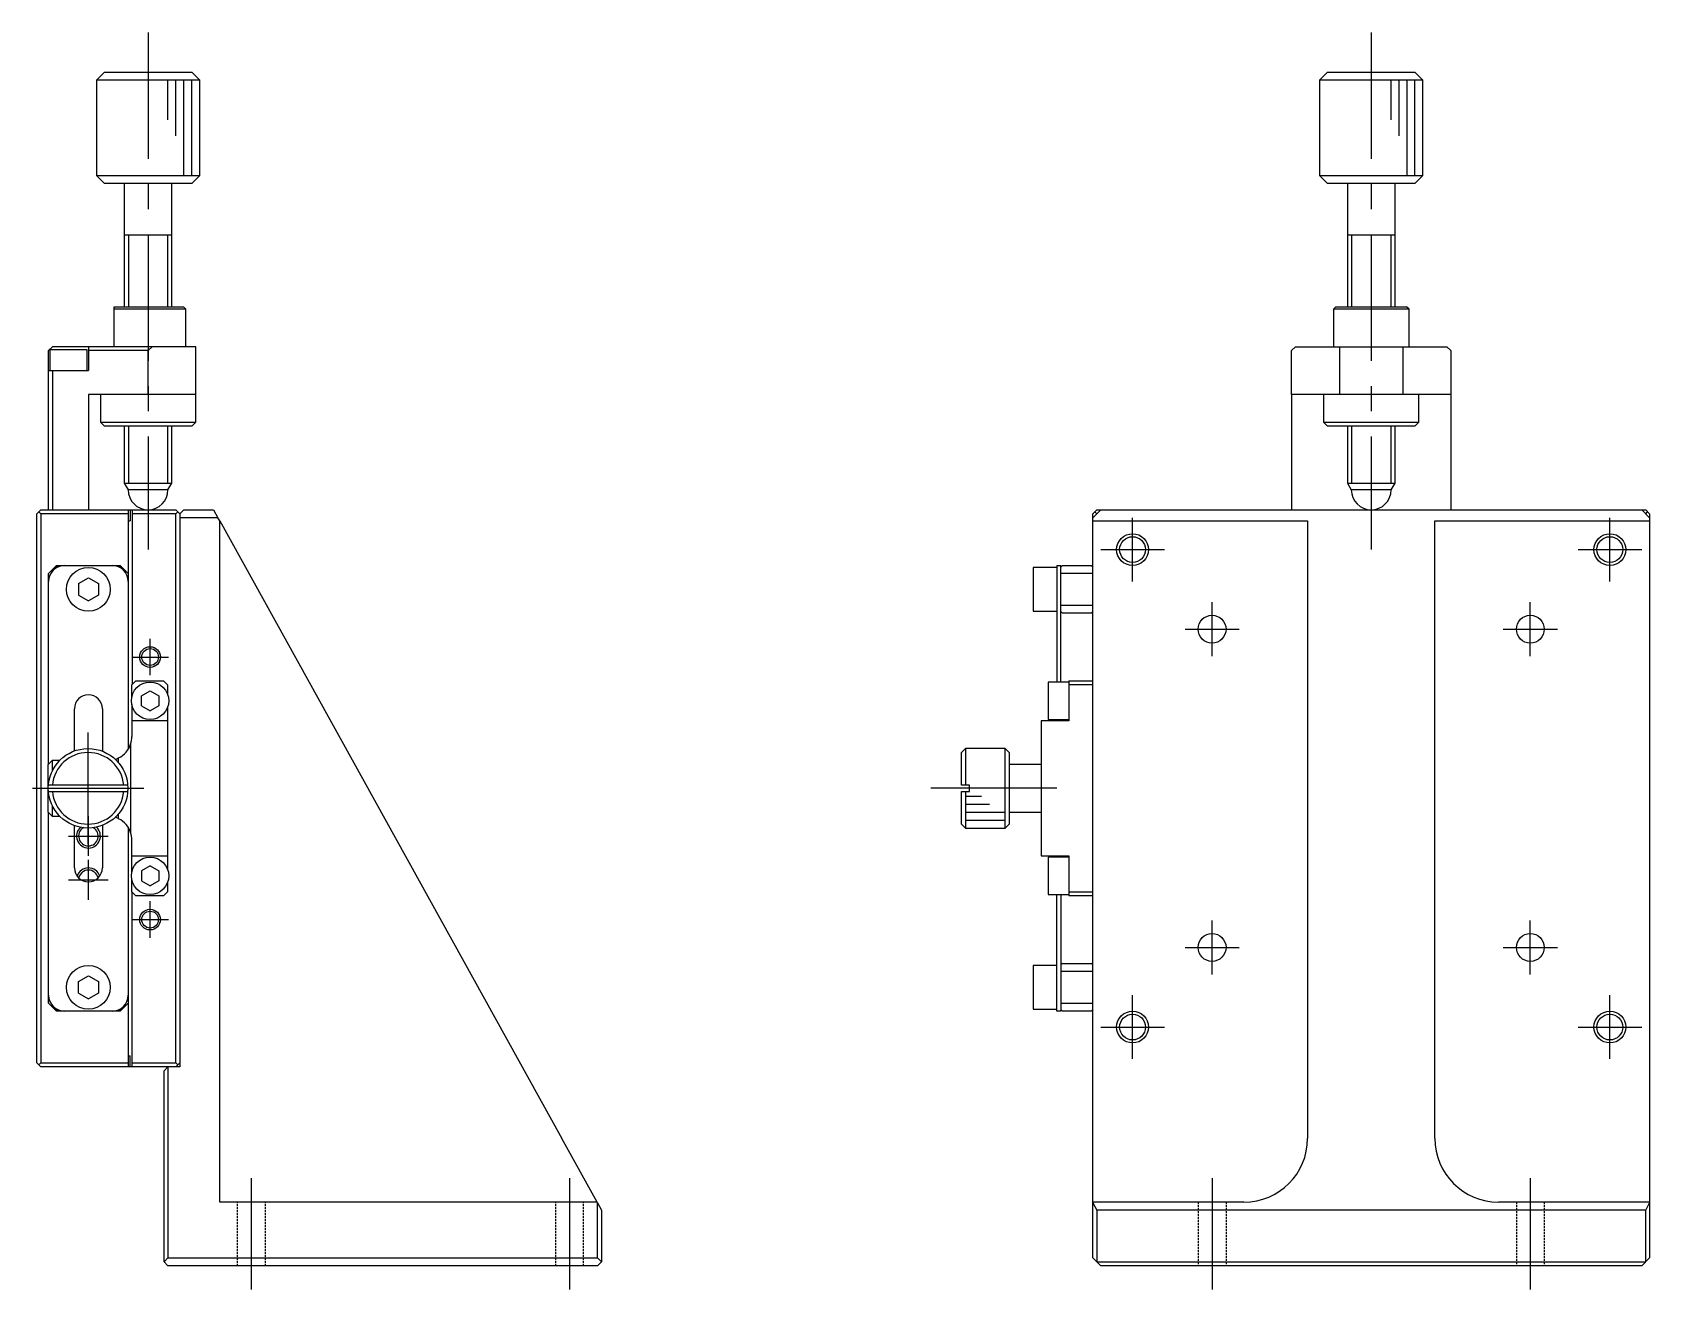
# Model space of a CAD drawing. Extents: x 0 to 457, y -8 to 353.
# Drawn here: x 253.4 to 456.7, y 101.7 to 259.7 of the extents above; entities that cross this region are included whole.
import ezdxf

# ---------------------------------------------------------------- set-up
doc = ezdxf.new("R2010")
doc.units = 0
doc.header["$LTSCALE"] = 0.5
doc.linetypes.add('CENTER', pattern=[50.8, 31.75, -6.35, 6.35, -6.35])
doc.linetypes.add('DASHED', pattern=[0.75, 0.5, -0.25])
for name, color, linetype in [('MSM_CENTER', 1, 'CENTER'), ('MSM_CONTINUOUS', 7, 'CONTINUOUS'), ('MSM_DASHED', 4, 'DASHED'), ('MSM_NARROW', 5, 'CONTINUOUS')]:
    doc.layers.add(name, color=color, linetype=linetype)

msp = doc.modelspace()

# ---------------------------------------------------------------- linework, layer by layer
at = {"layer": 'MSM_CENTER'}
for p, q in [((268, 259.749997), (268, 194.749997)), ((421.75, 259.749997), (421.75, 194.749997)), ((391.75, 190.749997), (391.75, 198.749997)), ((451.75, 190.749997), (451.75, 198.749997)), ((387.75, 194.749997), (395.75, 194.749997)), ((447.75, 194.749997), (455.75, 194.749997)), ((401.75, 181.349997), (401.75, 188.149997)), ((441.75, 181.349997), (441.75, 188.149997)), ((268.25, 178.949997), (268.25, 183.549997)), ((398.35, 184.749997), (405.15, 184.749997)), ((438.35, 184.749997), (445.15, 184.749997)), ((265.95, 181.249997), (270.55, 181.249997)), ((260.45, 157.749997), (260.45, 171.749997)), ((253.45, 164.749997), (267.45, 164.749997)), ((382.25, 164.749997), (365.25, 164.749997)), ((260.5, 156.249997), (260.5, 161.249997)), ((258, 158.749997), (263, 158.749997)), ((260.5, 150.749997), (260.5, 155.749997)), ((258, 153.249997), (263, 153.249997)), ((268.25, 145.949997), (268.25, 150.549997)), ((265.95, 148.249997), (270.55, 148.249997)), ((401.75, 141.349997), (401.75, 148.149997)), ((441.75, 141.349997), (441.75, 148.149997)), ((398.35, 144.749997), (405.15, 144.749997)), ((438.35, 144.749997), (445.15, 144.749997)), ((391.75, 130.749997), (391.75, 138.749997)), ((451.75, 130.749997), (451.75, 138.749997)), ((387.75, 134.749997), (395.75, 134.749997)), ((447.75, 134.749997), (455.75, 134.749997)), ((281, 101.749997), (281, 115.749997)), ((321, 101.749997), (321, 115.749997)), ((401.75, 115.749997), (401.75, 101.749997)), ((441.75, 115.749997), (441.75, 101.749997))]:
    msp.add_line(p, q, dxfattribs=at)
at = {"layer": 'MSM_CONTINUOUS'}
for p, q in [((262.5, 254.749997), (261.5, 253.749997)), ((262.5, 254.749997), (273.5, 254.749997)), ((274.5, 253.749997), (273.5, 254.749997)), ((416.25, 254.749997), (415.25, 253.749997)), ((416.25, 254.749997), (427.25, 254.749997)), ((428.25, 253.749997), (427.25, 254.749997)), ((274.5, 253.749997), (261.5, 253.749997)), ((261.5, 253.749997), (261.5, 241.749997)), ((274.5, 241.749997), (274.5, 253.749997)), ((428.25, 253.749997), (415.25, 253.749997)), ((415.25, 253.749997), (415.25, 241.749997)), ((428.25, 241.749997), (428.25, 253.749997)), ((261.5, 241.749997), (274.5, 241.749997)), ((261.5, 241.749997), (262.5, 240.749997)), ((273.5, 240.749997), (262.5, 240.749997)), ((265, 240.749997), (265, 225.249997)), ((271, 225.249997), (271, 240.749997)), ((273.5, 240.749997), (274.5, 241.749997)), ((415.25, 241.749997), (428.25, 241.749997)), ((415.25, 241.749997), (416.25, 240.749997)), ((427.25, 240.749997), (416.25, 240.749997)), ((418.75, 240.749997), (418.75, 225.250017)), ((424.75, 225.250017), (424.75, 240.749997)), ((427.25, 240.749997), (428.25, 241.749997)), ((271.000005, 234.249997), (264.999995, 234.249997)), ((424.750005, 234.249997), (418.749995, 234.249997)), ((263.75, 225.249997), (272.45, 225.249997)), ((263.75, 220.249997), (263.75, 225.249997)), ((272.75, 224.949997), (263.75, 224.949997)), ((272.75, 224.949997), (272.45, 225.249997)), ((272.75, 220.249997), (272.75, 224.949997)), ((417.3, 225.249997), (417, 224.949997)), ((426.5, 224.949997), (417, 224.949997)), ((417, 224.949997), (417, 220.249997)), ((417.3, 225.249997), (426.2, 225.249997)), ((426.5, 224.949997), (426.2, 225.249997)), ((426.5, 220.249997), (426.5, 224.949997)), ((256, 220.249997), (255.5, 219.749997)), ((255.5, 199.749997), (255.5, 219.749997)), ((260.35, 219.849997), (255.65, 219.849997)), ((255.65, 219.849997), (255.65, 217.249997)), ((274, 220.249997), (256, 220.249997)), ((260.35, 217.249997), (260.35, 219.849997)), ((260.5, 220.249997), (260.5, 217.249997)), ((268, 219.749997), (260.5, 219.749997)), ((267.999998, 214.249997), (268, 219.749997)), ((268.5, 220.249997), (268, 219.749997)), ((274, 210.749997), (274, 220.249997)), ((411.749998, 214.249997), (411.75, 219.749997)), ((412.25, 220.249997), (411.75, 219.749997)), ((412.25, 220.249997), (431.25, 220.249997)), ((417.75, 220.249997), (417.75, 214.249997)), ((425.75, 214.249997), (425.75, 220.249997)), ((431.75, 219.749997), (431.25, 220.249997)), ((431.75, 219.749997), (431.75, 199.749997)), ((255.5, 217.249997), (260.5, 217.249997)), ((256, 217.249997), (256, 199.749997)), ((260.5, 214.249997), (260.5, 199.749997)), ((274, 214.249997), (260.5, 214.249997)), ((262, 214.249997), (262, 210.749997)), ((431.75, 214.249997), (411.749998, 214.249997)), ((411.749998, 214.249997), (411.749998, 199.749997)), ((415.75, 214.249997), (415.75, 210.749997)), ((427.75, 210.749997), (427.75, 214.249997)), ((262, 210.749997), (274, 210.749997)), ((262, 210.749997), (262.5, 210.249997)), ((273.5, 210.249997), (262.5, 210.249997)), ((265, 210.249997), (265, 203.116023)), ((271, 203.116023), (271, 210.249997)), ((273.5, 210.249997), (274, 210.749997)), ((415.75, 210.749997), (427.75, 210.749997)), ((415.75, 210.749997), (416.25, 210.249997)), ((427.25, 210.249997), (416.25, 210.249997)), ((418.75, 210.249978), (418.75, 203.116023)), ((424.75, 203.116023), (424.75, 210.249978)), ((427.25, 210.249997), (427.75, 210.749997)), ((265, 203.116023), (271, 203.116023)), ((265, 203.116023), (265.5, 202.249997)), ((270.5, 202.249997), (265.5, 202.249997)), ((270.5, 202.249997), (271, 203.116023)), ((418.75, 203.116023), (424.75, 203.116023)), ((418.75, 203.116023), (419.25, 202.249997)), ((424.25, 202.249997), (419.25, 202.249997)), ((424.25, 202.249997), (424.75, 203.116023)), ((254, 199.249997), (254.5, 199.749997)), ((254, 130.249997), (254, 199.249997)), ((254.5, 199.249997), (254.25, 199.499997)), ((254.5, 199.749997), (271.5, 199.749997)), ((254.5, 199.249997), (254.5, 130.249997)), ((265.5, 199.249997), (254.5, 199.249997)), ((265.5, 199.749997), (265.5, 169.669758)), ((265.75, 199.749997), (265.75, 198.349997)), ((266, 199.749997), (266, 177.799997)), ((271.5, 199.249997), (266, 199.249997)), ((271.5, 199.749997), (272, 199.249997)), ((271.75, 199.499997), (271.5, 199.249997)), ((271.5, 130.249997), (271.5, 199.249997)), ((272.5, 199.749997), (272, 199.249997)), ((272, 199.249997), (272, 129.749997)), ((272.5, 199.749997), (276.220803, 199.749997)), ((276.220803, 199.749997), (276.775113, 198.749997)), ((387.75, 199.749997), (386.75, 198.749997)), ((387, 199.499997), (386.75, 199.249997)), ((386.75, 105.749997), (386.75, 199.249997)), ((387.25, 199.749997), (387, 199.499997)), ((387, 199.499997), (387.25, 199.249997)), ((387.25, 199.749997), (456.25, 199.749997)), ((456.75, 198.749997), (455.75, 199.749997)), ((456.75, 199.249997), (456.25, 199.749997)), ((456.25, 199.249997), (456.5, 199.499997)), ((456.75, 199.249997), (456.75, 105.749997)), ((265.5, 198.349997), (265.75, 198.349997)), ((276.775113, 198.749997), (272, 198.749997)), ((277, 198.344289), (276.775113, 198.749997)), ((277, 112.749997), (277, 198.344289)), ((277, 198.344289), (320.011219, 120.749997)), ((386.75, 198.344289), (413.75, 198.344289)), ((413.75, 198.344289), (413.75, 120.749997)), ((429.75, 198.344289), (456.75, 198.344289)), ((429.75, 120.749997), (429.75, 198.344289)), ((256.5, 192.749997), (255.5, 191.749997)), ((255.5, 167.799997), (255.5, 191.749997)), ((256.62822, 192.549997), (256.3, 192.549997)), ((256.5, 192.749997), (264.5, 192.749997)), ((259.25, 190.471684), (260.5, 191.193372)), ((260.5, 191.193372), (261.75, 190.471684)), ((264.7, 192.549997), (264.37178, 192.549997)), ((264.5, 192.749997), (265.5, 191.749997)), ((379.25, 192.499997), (379.25, 186.999997)), ((382.25, 192.499997), (379.25, 192.499997)), ((382.25, 192.749997), (382.25, 178.099997)), ((382.25, 192.749997), (382.75, 192.749997)), ((382.95, 192.749997), (382.75, 192.549997)), ((382.75, 178.099997), (382.75, 192.749997)), ((386.75, 191.749997), (382.75, 191.749997)), ((382.95, 192.749997), (386.55, 192.749997)), ((386.75, 192.549997), (386.55, 192.749997)), ((259.25, 190.471684), (259.25, 189.028309)), ((261.75, 190.471684), (261.75, 189.028309)), ((259.25, 189.028309), (260.5, 188.306621)), ((261.75, 189.028309), (260.5, 188.306621)), ((382.75, 187.749997), (386.75, 187.749997)), ((379.25, 186.999997), (382.25, 186.999997)), ((382.75, 186.949997), (382.95, 186.749997)), ((386.55, 186.749997), (382.95, 186.749997)), ((386.55, 186.749997), (386.75, 186.949997)), ((265.95, 177.749997), (266.45, 178.249997)), ((265.95, 176.232179), (265.95, 177.749997)), ((266.45, 178.249997), (269.95, 178.249997)), ((267.15, 176.385082), (268.25, 177.020167)), ((268.25, 177.020167), (269.35, 176.385082)), ((269.95, 178.249997), (270.45, 177.749997)), ((270.45, 177.749997), (270.45, 176.576132)), ((381.15, 178.099997), (381.15, 173.399997)), ((383.75, 178.099997), (381.15, 178.099997)), ((383.75, 178.249997), (383.75, 173.249997)), ((383.75, 178.249997), (386.75, 178.249997)), ((386.75, 177.749997), (383.75, 177.749997)), ((265.95, 175.267814), (265.95, 171.249997)), ((267.15, 175.114911), (267.15, 176.385082)), ((267.15, 175.114911), (268.25, 174.479826)), ((269.35, 175.114911), (268.25, 174.479826)), ((269.35, 176.385082), (269.35, 175.114911)), ((270.45, 174.923861), (270.45, 154.576132)), ((258.75, 169.452124), (258.75, 174.749997)), ((262.25, 174.749997), (262.25, 169.414758)), ((270.45, 173.249997), (265.95, 173.249997)), ((380.25, 173.249997), (380.25, 156.249997)), ((383.75, 173.249997), (380.25, 173.249997)), ((381.15, 173.399997), (383.75, 173.399997)), ((382.25, 173.399997), (382.25, 173.249997)), ((382.75, 173.249997), (382.75, 173.399997)), ((265.8, 170.313247), (265.8, 159.186746)), ((370.75, 169.749997), (370.25, 169.249997)), ((370.25, 165.149997), (370.25, 169.249997)), ((370.75, 169.749997), (370.75, 165.149997)), ((375.75, 169.749997), (370.75, 169.749997)), ((375.75, 159.749997), (375.75, 169.749997)), ((376.25, 169.249997), (375.75, 169.749997)), ((376.25, 169.249997), (376.25, 160.249997)), ((255.45, 167.749997), (255.95, 168.249997)), ((255.45, 161.749997), (255.45, 167.749997)), ((255.95, 168.249997), (255.95, 166.929446)), ((256.879286, 168.249997), (255.95, 168.249997)), ((264.3, 167.940216), (264.3, 168.570911)), ((380.25, 167.749997), (376.25, 167.749997)), ((265.433974, 165.149997), (255.466026, 165.149997)), ((371.25, 165.149997), (370.25, 165.149997)), ((371.25, 164.349997), (371.25, 165.149997)), ((255.466026, 164.349997), (265.433974, 164.349997)), ((370.25, 160.249997), (370.25, 164.349997)), ((370.25, 164.349997), (371.25, 164.349997)), ((370.75, 164.349997), (370.75, 159.749997)), ((255.95, 161.249997), (255.45, 161.749997)), ((255.5, 137.749997), (255.5, 161.699997)), ((255.95, 162.570547), (255.95, 161.249997)), ((255.95, 161.249997), (256.879286, 161.249997)), ((264.3, 160.929082), (264.3, 161.559777)), ((376.25, 161.749997), (380.25, 161.749997)), ((258.75, 154.749997), (258.75, 160.047869)), ((262.25, 160.085235), (262.25, 154.749997)), ((265.5, 159.829979), (265.5, 129.749997)), ((370.25, 160.249997), (370.75, 159.749997)), ((370.75, 159.749997), (375.75, 159.749997)), ((375.75, 159.749997), (376.25, 160.249997)), ((265.95, 154.232179), (265.95, 158.249997)), ((265.95, 156.249997), (270.45, 156.249997)), ((268.25, 155.020167), (267.15, 154.385082)), ((268.25, 155.020167), (269.35, 154.385082)), ((380.25, 156.249997), (383.75, 156.249997)), ((381.15, 156.099997), (381.15, 151.399997)), ((383.75, 156.099997), (381.15, 156.099997)), ((382.25, 156.249997), (382.25, 156.099997)), ((382.75, 156.099997), (382.75, 156.249997)), ((383.75, 156.249997), (383.75, 151.249997)), ((265.95, 151.749997), (265.95, 153.267814)), ((267.15, 154.385082), (267.15, 153.114911)), ((267.15, 153.114911), (268.25, 152.479826)), ((269.35, 153.114911), (268.25, 152.479826)), ((269.35, 154.385082), (269.35, 153.114911)), ((270.45, 152.923861), (270.45, 151.749997)), ((266.45, 151.249997), (265.95, 151.749997)), ((266, 129.749997), (266, 151.699997)), ((269.95, 151.249997), (266.45, 151.249997)), ((270.45, 151.749997), (269.95, 151.249997)), ((381.15, 151.399997), (383.75, 151.399997)), ((382.25, 136.749997), (382.25, 151.399997)), ((382.75, 151.399997), (382.75, 136.749997)), ((383.75, 151.749997), (386.75, 151.749997)), ((386.75, 151.249997), (383.75, 151.249997)), ((379.25, 142.499997), (379.25, 136.999997)), ((382.25, 142.499997), (379.25, 142.499997)), ((382.95, 142.749997), (382.75, 142.549997)), ((382.95, 142.749997), (386.55, 142.749997)), ((386.75, 142.549997), (386.55, 142.749997)), ((259.25, 140.471684), (260.5, 141.193372)), ((259.25, 139.028309), (259.25, 140.471684)), ((260.5, 141.193372), (261.75, 140.471684)), ((261.75, 140.471684), (261.75, 139.028309)), ((386.75, 141.749997), (382.75, 141.749997)), ((259.25, 139.028309), (260.5, 138.306621)), ((261.75, 139.028309), (260.5, 138.306621)), ((255.5, 137.749997), (256.5, 136.749997)), ((256.3, 136.949997), (256.62822, 136.949997)), ((264.5, 136.749997), (256.5, 136.749997)), ((264.37178, 136.949997), (264.7, 136.949997)), ((265.5, 137.749997), (264.5, 136.749997)), ((379.25, 136.999997), (382.25, 136.999997)), ((382.75, 136.749997), (382.25, 136.749997)), ((382.75, 137.749997), (386.75, 137.749997)), ((382.75, 136.949997), (382.95, 136.749997)), ((386.55, 136.749997), (382.95, 136.749997)), ((386.55, 136.749997), (386.75, 136.949997)), ((254.5, 129.749997), (254, 130.249997)), ((254.25, 129.999997), (254.5, 130.249997)), ((254.5, 130.249997), (265.5, 130.249997)), ((265.5, 131.149997), (265.75, 131.149997)), ((265.75, 129.749997), (265.75, 131.149997)), ((266, 130.249997), (271.5, 130.249997)), ((272, 130.249997), (271.5, 129.749997)), ((271.5, 130.249997), (271.75, 129.999997)), ((272, 129.749997), (254.5, 129.749997)), ((270, 129.249997), (270.5, 129.749997)), ((270, 105.249997), (270, 129.249997)), ((270.5, 129.749997), (270.5, 105.749997)), ((324.445691, 112.749997), (320.011219, 120.749997)), ((324.445691, 112.749997), (277, 112.749997)), ((324.5, 112.65202), (324.445691, 112.749997)), ((324.5, 105.749997), (324.5, 112.65202)), ((324.5, 112.65202), (325, 111.749997)), ((405.75, 112.749997), (386.75, 112.749997)), ((386.75, 112.65202), (387.25, 111.749997)), ((456.75, 112.749997), (437.75, 112.749997)), ((456.25, 111.749997), (456.75, 112.65202)), ((325, 111.749997), (325, 105.249997)), ((387.25, 111.749997), (387.25, 105.249997)), ((456.25, 111.749997), (387.25, 111.749997)), ((456.25, 105.249997), (456.25, 111.749997)), ((270.5, 105.749997), (270, 105.249997)), ((270.5, 105.749997), (324.5, 105.749997)), ((325, 105.249997), (324.5, 105.749997)), ((387.75, 104.749997), (386.75, 105.749997)), ((456.75, 105.749997), (455.75, 104.749997)), ((270, 105.249997), (270.5, 104.749997)), ((324.5, 104.749997), (270.5, 104.749997)), ((324.5, 104.749997), (325, 105.249997)), ((387.25, 105.249997), (456.25, 105.249997)), ((455.75, 104.749997), (387.75, 104.749997))]:
    msp.add_line(p, q, dxfattribs=at)
for centre, radius in [((391.75, 194.749997), 1.621), ((451.75, 194.749997), 1.621), ((260.5, 189.749997), 2.75), ((401.75, 184.749997), 1.75), ((441.75, 184.749997), 1.75), ((268.25, 181.249997), 1.0565), ((268.25, 175.749997), 2.35), ((260.45, 164.749997), 5), ((268.25, 153.749997), 2.35), ((268.25, 148.249997), 1.0565), ((401.75, 144.749997), 1.75), ((441.75, 144.749997), 1.75), ((260.5, 139.749997), 2.75), ((391.75, 134.749997), 1.621), ((451.75, 134.749997), 1.621)]:
    msp.add_circle(centre, radius, dxfattribs=at)
for centre, radius, start, end in [((268, 202.249997), 2.5, 180, 359.9999824), ((421.75, 202.249997), 2.5, 180, 359.9999824), ((257.5, 190.749997), 2, 90, 180), ((263.5, 190.749997), 2, 0, 90), ((260.5, 174.749997), 1.75, 0, 180), ((262.95, 171.249997), 3, 341.805128, 0), ((260.45, 164.749997), 4.5, 5.099689, 174.900311), ((262.949996, 171.25), 3.000005, 296.743726, 341.805086), ((262.95, 171.249997), 3, 287.903998, 296.743684), ((260.45, 164.749997), 4.5, 185.099689, 354.900311), ((262.95, 158.249997), 3, 63.256316, 72.096002), ((262.949999, 158.249996), 3.000001, 18.19488, 63.256308), ((260.5, 158.749997), 1.2295, 122.46547629, 58.48943126), ((262.95, 158.249997), 3, 0, 18.194872), ((260.5, 154.749997), 1.75, 180, 0), ((260.5, 153.249997), 1.2295, 10.92676238, 169.07323762), ((257.5, 138.749997), 2, 180, 270), ((263.5, 138.749997), 2, 270, 0), ((405.75, 120.749997), 8, 270, 0), ((437.75, 120.749997), 8, 180, 270)]:
    msp.add_arc(centre, radius, start, end, dxfattribs=at)
at = {"layer": 'MSM_DASHED'}
for p, q in [((279.25, 104.749997), (279.25, 112.749997)), ((282.75, 104.749997), (282.75, 112.749997)), ((319.25, 104.749997), (319.25, 112.749997)), ((322.75, 104.749997), (322.75, 112.749997)), ((400, 112.749997), (400, 104.749997)), ((403.5, 112.749997), (403.5, 104.749997)), ((440, 112.749997), (440, 104.749997)), ((443.5, 112.749997), (443.5, 104.749997))]:
    msp.add_line(p, q, dxfattribs=at)
at = {"layer": 'MSM_NARROW'}
for p, q in [((270.5, 248.749997), (270.5, 253.749997)), ((271.5, 246.749997), (271.5, 253.749997)), ((272.5, 241.749997), (272.5, 253.749997)), ((273.5, 241.749997), (273.5, 253.749997)), ((424.25, 248.749997), (424.25, 253.749997)), ((425.25, 246.749997), (425.25, 253.749997)), ((426.25, 241.749997), (426.25, 253.749997)), ((427.25, 241.749997), (427.25, 253.749997)), ((265.5415, 234.254997), (265.5415, 225.254997)), ((270.4585, 234.254997), (270.4585, 225.254997)), ((419.2915, 234.255017), (419.2915, 225.255017)), ((424.2085, 234.255017), (424.2085, 225.255017)), ((265.5415, 210.249978), (265.5415, 203.116004)), ((270.4585, 210.249978), (270.4585, 203.116004)), ((419.2915, 210.249978), (419.2915, 203.116004)), ((424.2085, 210.249978), (424.2085, 203.116004)), ((370.75, 163.749997), (372.75, 163.749997)), ((370.75, 162.749997), (373.75, 162.749997)), ((370.75, 161.749997), (375.75, 161.749997)), ((370.75, 160.749997), (375.75, 160.749997))]:
    msp.add_line(p, q, dxfattribs=at)
for centre, radius in [((391.75, 194.749997), 2), ((451.75, 194.749997), 2), ((268.25, 181.249997), 1.3), ((268.25, 148.249997), 1.3), ((391.75, 134.749997), 2), ((451.75, 134.749997), 2)]:
    msp.add_circle(centre, radius, dxfattribs=at)
for centre, start, end in [((260.5, 158.749997), 133.06667283, 47.88823472), ((260.5, 153.249997), 18.62933057, 161.37066943)]:
    msp.add_arc(centre, 1.5, start, end, dxfattribs=at)

doc.saveas('drawing.dxf')
